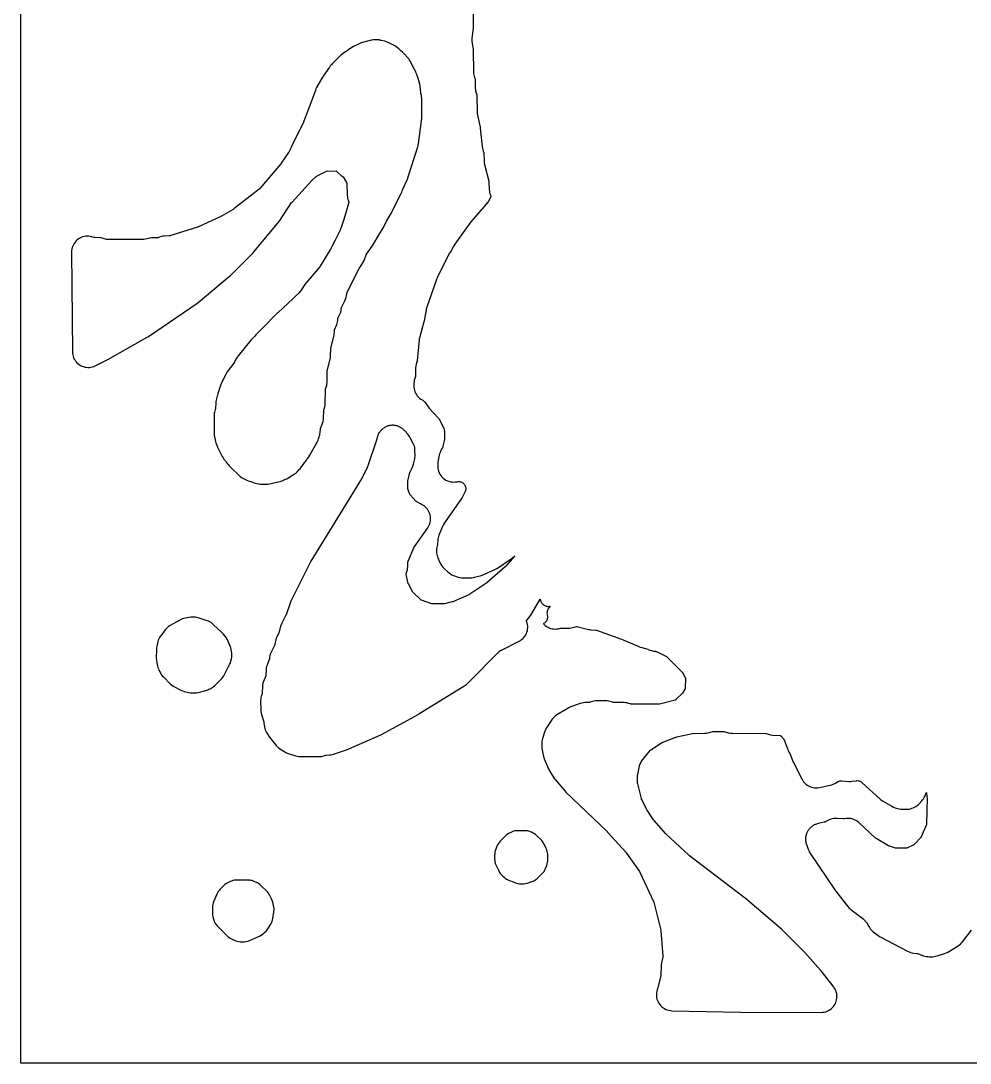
# Model space of a CAD drawing. Header units: millimetres. Extents: x 0 to 300, y 0 to 300.
# Drawn here: x 0 to 150, y 0 to 164.7 of the extents above; entities that cross this region are included whole.
import ezdxf

# ---------------------------------------------------------------- set-up
doc = ezdxf.new("R2010")
doc.units = ezdxf.units.MM
doc.layers.add('CUT', color=7, linetype='CONTINUOUS')

msp = doc.modelspace()

# ---------------------------------------------------------------- linework, layer by layer
at = {"layer": 'CUT'}
for points in [[(0, 299.9386), (0.0029, 299.9971), (0.0614, 300), (299.9341, 300), (299.9926, 299.9971), (299.9954, 299.9386), (299.9954, 0.0614), (299.9926, 0.0029), (299.9341, 0), (0.0614, 0), (0.0029, 0.0029), (0, 0.0614)], [(9.4345, 110.2608), (9.6506, 110.155), (9.8758, 110.0704), (10.1082, 110.0078), (10.3454, 109.9679), (10.5854, 109.951), (10.826, 109.9572), (11.0648, 109.9865), (11.2997, 110.0386), (11.5285, 110.1131), (11.749, 110.2092), (13.6388, 111.1434), (13.7611, 111.2081), (19.9835, 114.7252), (20.1599, 114.8348), (27.8059, 120.0384), (28.008, 120.1914), (32.9595, 124.3536), (33.1135, 124.4945), (36.7214, 128.0817), (36.8859, 128.2621), (40.7633, 132.9543), (40.9223, 133.1691), (42.7891, 135.9959), (42.7919, 136), (42.8383, 136.06), (42.8497, 136.073), (45.9576, 139.4704), (46.002, 139.5164), (46.0489, 139.56), (46.6876, 140.123), (46.7159, 140.143), (46.7855, 140.1972), (46.8041, 140.2089), (46.8083, 140.2111), (47.0147, 140.3159), (48.3895, 140.9973), (48.3998, 140.9982), (48.4177, 140.9985), (49.814, 140.9858), (49.8595, 140.948), (49.9248, 140.8937), (50.142, 140.7131), (50.6368, 140.3019), (50.7726, 140.1761), (50.9192, 140.0405), (51.4706, 139.1628), (51.4806, 139.1459), (51.4915, 139.1237), (51.4945, 139.1019), (51.4957, 139.0832), (51.5712, 137.1228), (51.591, 136.8901), (51.6325, 136.6603), (51.6953, 136.4354), (51.8178, 136.064), (51.8233, 136.0459), (51.8294, 136.0184), (51.8291, 136.0162), (51.8256, 135.999), (51.7976, 135.8752), (51.3561, 134.3964), (50.9939, 133.183), (50.6506, 132.2283), (50.5481, 131.9432), (50.5175, 131.8581), (50.4317, 131.6193), (49.6531, 130.0497), (48.9381, 128.6293), (47.2955, 125.9339), (47.2928, 125.9297), (47.2486, 125.868), (47.2378, 125.8546), (45.0716, 123.3066), (44.8929, 123.0691), (44.2824, 122.1487), (43.9566, 121.7405), (43.4203, 121.2197), (42.9932, 120.805), (40.6561, 118.6509), (40.5672, 118.5649), (38.086, 116.0399), (37.2857, 115.2628), (37.1113, 115.0751), (36.9568, 114.8908), (36.5064, 114.4326), (36.3475, 114.2546), (34.3256, 111.7603), (34.1736, 111.5517), (34.0439, 111.3284), (34.0426, 111.3259), (34.0209, 111.2887), (33.73, 110.7178), (33.7252, 110.7089), (33.6826, 110.6404), (33.6756, 110.6307), (33.6735, 110.6278), (32.6257, 109.2498), (32.4956, 109.0614), (32.4818, 109.0368), (32.4765, 109.0291), (32.3639, 108.8275), (32.1245, 108.3482), (31.7422, 107.5898), (31.7045, 107.4993), (31.6509, 107.3792), (31.6334, 107.3288), (31.6043, 107.259), (31.117, 105.805), (31.0594, 105.6062), (30.8585, 104.7872), (30.812, 104.5475), (30.7891, 104.3043), (30.7502, 103.4421), (30.7491, 103.4251), (30.748, 103.4171), (30.7463, 103.4095), (30.7398, 103.3866), (30.7196, 103.3219), (30.7166, 103.3144), (30.6374, 103.0894), (30.5801, 102.8579), (30.5727, 102.8082), (30.5697, 102.7962), (30.5318, 102.541), (30.5204, 102.2832), (30.5281, 101.2682), (30.5216, 99.7277), (30.5316, 99.4942), (30.5633, 99.2626), (30.7476, 98.2664), (30.8105, 98.0055), (30.901, 97.7529), (31.018, 97.5114), (31.0561, 97.4426), (31.089, 97.3427), (31.1923, 97.1113), (31.8229, 95.8717), (31.9421, 95.6629), (32.0808, 95.4665), (32.3131, 95.169), (32.3135, 95.1684), (32.4355, 94.9701), (32.5755, 94.784), (32.7321, 94.6117), (32.8066, 94.5371), (32.9166, 94.3962), (33.1557, 94.1314), (34.4767, 92.8633), (34.6601, 92.7037), (34.8582, 92.5625), (35.0691, 92.4413), (35.5769, 92.1815), (35.8175, 92.074), (36.068, 91.9924), (36.3351, 91.9207), (36.4562, 91.8678), (36.6601, 91.7891), (36.87, 91.7285), (37.5551, 91.5628), (37.8398, 91.5112), (38.064, 91.497), (38.0759, 91.4954), (38.1049, 91.4944), (38.1286, 91.4929), (38.1485, 91.4927), (38.3007, 91.4871), (38.6254, 91.4896), (38.6326, 91.49), (38.7447, 91.4894), (39.0474, 91.5061), (39.3458, 91.5593), (40.1677, 91.7579), (40.1883, 91.7591), (40.449, 91.7886), (40.7051, 91.8452), (40.9539, 91.9283), (41.0896, 91.9817), (41.2997, 92.0433), (41.5227, 92.1327), (41.6796, 92.2138), (41.8034, 92.2626), (42.0103, 92.355), (42.208, 92.4659), (43.0927, 93.016), (43.2814, 93.1474), (43.328, 93.1772), (43.499, 93.3086), (43.6582, 93.4543), (43.9989, 93.7944), (44.1363, 93.9432), (44.2612, 94.1026), (44.7893, 94.8359), (44.8889, 94.9539), (45.0205, 95.124), (45.137, 95.3047), (45.1806, 95.3792), (45.4932, 95.8133), (45.6503, 96.0608), (46.8586, 98.2371), (46.9598, 98.4405), (47.0421, 98.6524), (47.1523, 98.9795), (47.2117, 99.1843), (47.2147, 99.1991), (47.2232, 99.229), (47.2638, 99.4347), (47.287, 99.6431), (47.3275, 100.2306), (47.3293, 100.2492), (47.3354, 100.2855), (47.3362, 100.2882), (47.3421, 100.3053), (47.5392, 100.8314), (47.6636, 101.1559), (47.7495, 101.4245), (47.7543, 101.4488), (47.7551, 101.4514), (47.7674, 101.5143), (47.8046, 101.7011), (47.8053, 101.709), (47.8081, 101.7234), (47.8305, 101.9996), (47.8594, 103.1179), (47.8603, 103.1364), (47.8653, 103.1759), (47.8741, 103.2148), (47.8795, 103.2325), (47.9787, 103.5305), (48.0468, 103.7758), (48.0895, 104.0267), (48.1065, 104.2807), (48.1406, 106.4253), (48.1413, 106.4443), (48.1461, 106.485), (48.155, 106.525), (48.1605, 106.5432), (48.257, 106.8345), (48.3241, 107.0771), (48.3663, 107.3251), (48.3835, 107.5761), (48.4173, 109.4736), (48.4183, 109.4954), (48.4309, 109.5888), (48.4357, 109.6101), (48.8587, 111.2645), (48.9108, 111.5257), (48.9349, 111.7909), (48.9754, 112.8829), (48.9768, 112.9038), (48.9902, 112.9932), (48.995, 113.0135), (49.4204, 114.6134), (49.4707, 114.8467), (49.4984, 115.0837), (49.5441, 115.7459), (49.546, 115.765), (49.553, 115.8058), (49.5642, 115.8456), (49.5708, 115.8636), (49.9077, 116.7173), (49.9794, 116.9256), (50.0325, 117.1393), (50.0667, 117.3569), (50.1086, 117.7316), (50.1109, 117.7486), (50.1184, 117.7851), (50.1323, 117.8191), (50.14, 117.8347), (50.3695, 118.2766), (50.466, 118.4851), (50.5429, 118.7016), (50.5996, 118.9242), (50.6356, 119.1511), (50.6628, 119.3945), (50.6651, 119.4115), (50.6725, 119.4476), (50.6863, 119.4814), (50.6939, 119.497), (51.2058, 120.4889), (51.3222, 120.7498), (51.408, 121.0223), (51.4621, 121.3028), (51.5076, 121.6418), (51.511, 121.6623), (51.5217, 121.7055), (51.5371, 121.7472), (51.5459, 121.766), (53.4238, 125.5137), (53.4555, 125.5727), (53.4904, 125.6299), (54.0284, 126.4567), (54.1769, 126.718), (54.293, 126.9952), (54.5585, 127.7549), (54.5662, 127.7751), (54.5985, 127.8416), (54.604, 127.8512), (54.614, 127.8659), (55.4854, 129.087), (55.6139, 129.2864), (56.5933, 130.9777), (57.1797, 131.898), (57.2852, 132.08), (57.8014, 133.0639), (58.5699, 134.3912), (58.666, 134.5741), (59.3358, 135.9887), (60.1028, 137.4506), (60.1974, 137.6524), (60.2737, 137.8618), (60.331, 138.0771), (60.3365, 138.1023), (61.0362, 139.5799), (61.0841, 139.7021), (61.1009, 139.7384), (61.132, 139.8244), (61.1611, 139.8984), (62.7132, 144.8242), (62.7674, 145.0252), (62.8048, 145.23), (62.8051, 145.2327), (62.8115, 145.2677), (63.3232, 148.9329), (63.3472, 149.2852), (63.3453, 150.0122), (63.3738, 151.1435), (63.3638, 151.4387), (63.3409, 151.6843), (63.3388, 152.4748), (63.3247, 152.7335), (63.2839, 152.9893), (63.2168, 153.2396), (63.1873, 153.3306), (63.0841, 154.4377), (63.0422, 154.7157), (63.0034, 154.8608), (63.0032, 154.8615), (63.0021, 154.8655), (62.9695, 154.9873), (62.9558, 155.0289), (62.9407, 155.082), (62.761, 155.6203), (62.5539, 156.2493), (62.4885, 156.4255), (62.4794, 156.4452), (62.4693, 156.4722), (62.3902, 156.6424), (62.0115, 157.3837), (61.5437, 158.3082), (61.4289, 158.5108), (61.2959, 158.702), (61.1455, 158.8799), (60.5582, 159.5128), (60.2939, 159.7592), (60.0929, 159.9211), (59.7132, 160.3008), (59.5215, 160.4737), (59.313, 160.6258), (59.0899, 160.7557), (58.94, 160.8329), (58.9094, 160.8549), (58.669, 160.9901), (58.0284, 161.3053), (57.7846, 161.4097), (57.531, 161.4876), (56.9318, 161.6374), (56.8271, 161.6569), (56.6993, 161.6837), (56.6543, 161.6893), (56.6363, 161.6926), (56.6174, 161.6938), (56.4947, 161.7091), (56.2887, 161.7175), (55.8909, 161.7175), (55.6618, 161.7069), (55.4346, 161.6754), (55.4229, 161.6727), (55.4209, 161.6724), (55.1934, 161.6193), (53.7751, 161.2175), (53.5505, 161.1422), (53.334, 161.046), (53.3333, 161.0456), (52.5822, 160.6682), (52.5668, 160.6604), (52.2798, 160.4913), (50.9106, 159.5566), (50.7301, 159.421), (50.577, 159.2828), (50.5237, 159.2416), (50.3585, 159.0883), (49.6024, 158.3205), (49.194, 157.9167), (49.0744, 157.7842), (49.0433, 157.7527), (48.8912, 157.5834), (48.7551, 157.4011), (47.7718, 155.9502), (47.6779, 155.8004), (46.731, 154.1651), (46.6326, 153.9772), (46.5505, 153.7817), (46.533, 153.7344), (44.5792, 148.4668), (44.5536, 148.4035), (44.5244, 148.3417), (42.8292, 145.0025), (42.7515, 144.8343), (42.6985, 144.6929), (42.3803, 144.0573), (42.3437, 143.9897), (42.3028, 143.9246), (41.1538, 142.22), (41.1145, 142.1651), (41.072, 142.1124), (37.7491, 138.2192), (37.7366, 138.2052), (37.6782, 138.1492), (37.6637, 138.1373), (33.6756, 135.0094), (33.6081, 134.9602), (33.5373, 134.9158), (31.7016, 133.8531), (31.652, 133.8259), (31.6011, 133.8011), (28.0641, 132.1797), (27.9943, 132.1503), (27.9228, 132.1255), (23.5605, 130.7629), (23.5555, 130.7614), (23.5073, 130.7505), (23.4819, 130.747), (23.459, 130.7452), (22.7084, 130.7051), (22.4356, 130.6755), (22.1677, 130.6161), (21.9078, 130.5277), (21.7555, 130.4664), (21.7503, 130.4644), (21.7031, 130.4499), (21.6739, 130.4464), (21.649, 130.445), (20.6302, 130.4144), (20.372, 130.3931), (20.1173, 130.3453), (19.4395, 130.1813), (19.4174, 130.1766), (19.3207, 130.1652), (19.2982, 130.1646), (13.5517, 130.1799), (13.5315, 130.1805), (13.4883, 130.1853), (13.4459, 130.1947), (13.4266, 130.2007), (13.1478, 130.2948), (12.9264, 130.3584), (12.7002, 130.4013), (12.4709, 130.4232), (11.6971, 130.4614), (11.6751, 130.4631), (11.5809, 130.479), (11.5596, 130.4846), (11.2167, 130.5849), (10.9784, 130.6421), (10.7356, 130.6757), (10.4907, 130.6854), (10.2461, 130.671), (10.004, 130.6327), (9.7668, 130.571), (9.5368, 130.4863), (9.3162, 130.3795), (9.1071, 130.2516), (8.9115, 130.1038), (8.7314, 129.9376), (8.5684, 129.7546), (8.4241, 129.5564), (8.2999, 129.3451), (8.197, 129.1227), (8.1164, 128.8912), (8.0588, 128.653), (8.0248, 128.4103), (8.0147, 128.1654), (8.1412, 112.4303), (8.1547, 112.19), (8.1913, 111.9522), (8.2505, 111.719), (8.3319, 111.4926), (8.4347, 111.275), (8.5579, 111.0684), (8.7004, 110.8745), (8.8608, 110.6952), (9.0378, 110.5322), (9.2296, 110.387)], [(23.6523, 59.9117), (23.8461, 59.7381), (24.0569, 59.5857), (24.2823, 59.456), (25.281, 58.9487), (25.547, 58.8325), (25.8247, 58.7479), (26.4899, 58.5867), (26.7868, 58.5335), (27.088, 58.5165), (27.4689, 58.5179), (27.7618, 58.5363), (28.0505, 58.5888), (28.824, 58.777), (29.0301, 58.8367), (29.5307, 59.0051), (29.7267, 59.0803), (29.9156, 59.1717), (30.0963, 59.2786), (30.3719, 59.4579), (30.5999, 59.6252), (30.8076, 59.8172), (31.7595, 60.803), (31.9236, 60.9909), (32.0682, 61.1943), (32.1918, 61.411), (32.9886, 62.9858), (33.1013, 63.2438), (33.1844, 63.5128), (33.2836, 63.9131), (33.3293, 64.1433), (33.3533, 64.3768), (33.3552, 64.6114), (33.3352, 64.8453), (33.2932, 65.0762), (33.1655, 65.6303), (33.1114, 65.8277), (33.0414, 66.02), (32.7298, 66.7774), (32.6097, 67.0285), (32.4625, 67.2647), (32.2899, 67.4831), (31.9833, 67.8296), (31.8346, 67.9838), (30.4082, 69.3412), (30.2411, 69.4866), (30.0619, 69.6167), (29.8718, 69.7304), (29.6725, 69.8268), (29.4653, 69.9052), (28.037, 70.3746), (27.8076, 70.4381), (27.5731, 70.4795), (27.3358, 70.4984), (27.0977, 70.4946), (26.8611, 70.4682), (25.9807, 70.3272), (25.7612, 70.2818), (25.5467, 70.217), (25.3388, 70.1333), (25.1392, 70.0312), (23.5705, 69.1381), (23.3539, 68.9996), (23.1527, 68.8396), (22.969, 68.6598), (22.8047, 68.462), (22.1133, 67.5367), (22.0393, 67.4377), (21.9094, 67.2459), (21.7978, 67.0429), (21.7054, 66.8305), (21.6331, 66.6104), (21.5815, 66.3846), (21.4809, 65.826), (21.454, 65.6346), (21.442, 65.4416), (21.4063, 63.9291), (21.4178, 63.6237), (21.4664, 63.3219), (21.4838, 63.2447), (21.6, 62.7275), (21.6555, 62.522), (21.7283, 62.322), (21.8178, 62.1289), (22.0553, 61.6689), (22.1863, 61.4445), (22.3399, 61.235), (22.5144, 61.0426)], [(76.1798, 29.5289), (76.3565, 29.3664), (76.548, 29.2216), (76.7524, 29.0958), (76.968, 28.9903), (78.0395, 28.528), (78.2753, 28.44), (78.5189, 28.3762), (78.7676, 28.3372), (79.0189, 28.3234), (79.2048, 28.3226), (79.4748, 28.3361), (79.7418, 28.3786), (80.0026, 28.4497), (80.738, 28.6935), (80.9533, 28.7762), (81.1602, 28.8783), (81.3567, 28.999), (81.5412, 29.1374), (81.7123, 29.2921), (82.3403, 29.9155), (82.5114, 30.1036), (82.6626, 30.3082), (82.7922, 30.527), (82.8989, 30.7579), (83.1007, 31.2604), (83.1793, 31.4868), (83.2359, 31.7198), (83.2698, 31.9571), (83.2809, 32.1966), (83.2799, 32.785), (83.2688, 33.0161), (83.2364, 33.2452), (83.1829, 33.4703), (83.1089, 33.6895), (83.0149, 33.9009), (82.611, 34.7067), (82.4766, 34.9421), (82.3175, 35.1615), (82.1356, 35.3624), (81.5975, 35.8955), (81.3932, 36.0769), (81.1704, 36.2349), (80.9317, 36.3676), (80.6848, 36.4877), (80.4755, 36.578), (80.2589, 36.6488), (80.0368, 36.6996), (79.8109, 36.73), (79.5832, 36.7397), (78.5391, 36.7364), (78.3054, 36.7247), (78.0738, 36.6912), (77.8463, 36.6362), (77.625, 36.5602), (77.4118, 36.4638), (77.1543, 36.3326), (76.9238, 36.1991), (76.7087, 36.0419), (76.5116, 35.8628), (75.7767, 35.1194), (75.609, 34.9316), (75.4609, 34.728), (75.3341, 34.5104), (75.2298, 34.2812), (75.0424, 33.8074), (75.04, 33.8013), (74.9636, 33.5777), (74.9086, 33.3478), (74.8756, 33.1137), (74.8648, 32.8776), (74.8659, 32.2772), (74.8768, 32.048), (74.9087, 31.8208), (74.9613, 31.5974), (74.9644, 31.588), (74.9697, 31.5658), (75.0432, 31.3492), (75.1362, 31.1403), (75.5223, 30.3694), (75.6519, 30.1414), (75.8047, 29.9283), (75.9789, 29.7323), (75.9822, 29.729)], [(30.6762, 22.1751), (30.8056, 21.9594), (30.9561, 21.7577), (31.1261, 21.5722), (32.5922, 20.1255), (32.7736, 19.9632), (32.9699, 19.8193), (33.1793, 19.6951), (33.3998, 19.5919), (33.9793, 19.3543), (34.203, 19.2748), (34.4332, 19.2168), (34.6679, 19.181), (34.9049, 19.1675), (35.047, 19.1662), (35.2978, 19.1766), (35.5463, 19.212), (35.79, 19.2721), (36.0264, 19.3564), (37.4564, 19.9486), (37.7214, 20.0771), (37.9694, 20.2358), (38.3845, 20.5374), (38.575, 20.6906), (38.7496, 20.8617), (38.9067, 21.0489), (39.0447, 21.2507), (39.4833, 21.964), (39.6016, 22.1797), (39.6982, 22.4059), (39.7721, 22.6406), (39.8226, 22.8814), (39.9862, 23.9118), (40.0128, 24.1578), (40.015, 24.4051), (39.9928, 24.6515), (39.9463, 24.8945), (39.817, 25.4262), (39.7317, 25.7048), (39.6147, 25.9716), (39.3495, 26.4913), (39.2205, 26.7149), (39.0691, 26.9239), (38.8969, 27.1163), (37.988, 28.032), (37.7828, 28.2171), (37.5585, 28.3783), (37.3798, 28.4789), (37.38, 28.4792), (37.3691, 28.4849), (37.3178, 28.5138), (37.2616, 28.5415), (37.2613, 28.5416), (36.9877, 28.6763), (36.8716, 28.727), (36.7787, 28.7676), (36.655, 28.8086), (36.5622, 28.8394), (36.5622, 28.8395), (36.4289, 28.8706), (36.3401, 28.8913), (36.34, 28.8913), (36.1894, 28.9122), (36.1141, 28.9227), (35.8863, 28.9333), (34.1703, 28.9351), (33.9443, 28.9251), (33.7202, 28.8947), (33.4997, 28.8442), (33.2847, 28.774), (33.0769, 28.6846), (32.7229, 28.513), (32.4765, 28.3758), (32.2471, 28.2118), (32.0377, 28.023), (31.4981, 27.4783), (31.3407, 27.3038), (31.2004, 27.1153), (31.0784, 26.9144), (30.9759, 26.703), (30.4947, 25.5794), (30.4066, 25.3409), (30.3432, 25.0948), (30.3052, 24.8434), (30.2928, 24.5895), (30.295, 23.6391), (30.3069, 23.4008), (30.3415, 23.1648), (30.3984, 22.9331), (30.4854, 22.64), (30.5691, 22.4028)]]:
    msp.add_lwpolyline(points, close=True, dxfattribs=at)
msp.add_lwpolyline([(71.5297, 171.4614), (71.4874, 163.6561), (71.4846, 163.5807), (71.477, 163.5056), (71.2723, 161.9645), (71.2514, 161.7001), (71.2586, 161.435), (71.2938, 161.1722), (71.483, 160.1688), (71.4839, 160.1633), (71.4926, 160.0797), (71.4933, 160.0606), (71.5344, 156.6382), (71.5465, 156.4211), (71.5773, 156.2059), (71.6268, 155.9941), (71.6945, 155.7875), (71.7345, 155.6811), (71.7413, 155.6614), (71.7524, 155.6179), (71.7586, 155.5735), (71.7597, 155.5527), (71.7989, 154.0658), (71.8172, 153.8229), (71.859, 153.5829), (71.924, 153.3481), (72.0276, 153.0344), (72.033, 153.0162), (72.0419, 152.9765), (72.0466, 152.936), (72.0474, 152.9171), (72.09, 150.3176), (72.1073, 150.0629), (72.1504, 149.8112), (72.5787, 147.9026), (72.5926, 147.8303), (72.602, 147.7573), (72.8834, 144.8717), (72.9205, 144.6225), (72.9825, 144.3782), (73.0687, 144.1414), (73.1276, 144.0022), (73.1339, 143.9861), (73.1452, 143.9504), (73.1497, 143.9138), (73.1507, 143.8962), (73.1903, 142.5666), (73.2142, 142.2885), (73.2689, 142.0149), (73.9531, 139.3703), (73.9577, 139.3503), (73.9704, 139.2626), (73.9717, 139.2422), (74.014, 138.0313), (74.0321, 137.8066), (74.0703, 137.5844), (74.1283, 137.3666), (74.2057, 137.1548), (74.2543, 137.0386), (74.2606, 137.0224), (74.2716, 136.9871), (74.2588, 136.9524), (74.2517, 136.9366), (73.8952, 136.194), (73.8875, 136.1789), (73.8688, 136.1474), (73.8471, 136.1177), (73.8366, 136.105), (73.2021, 135.379), (73.1992, 135.376), (71.0996, 132.9733), (70.9336, 132.7612), (70.9335, 132.7611), (68.599, 129.4236), (68.4356, 129.1556), (68.0114, 128.3502), (67.882, 128.1882), (67.7472, 127.98), (67.4346, 127.4405), (67.3598, 127.3013), (65.812, 124.1919), (65.6929, 123.9108), (65.6777, 123.8678), (65.664, 123.8363), (64.1316, 119.4924), (64.0676, 119.282), (64.0224, 119.0667), (64.0223, 119.0661), (63.7294, 117.2868), (63.7159, 117.2176), (63.6984, 117.1494), (63.0197, 114.8011), (62.9647, 114.5702), (62.9625, 114.5548), (62.9573, 114.5328), (62.9248, 114.2979), (62.6231, 110.9684), (62.6211, 110.9513), (62.6144, 110.9147), (62.6043, 110.8786), (62.5986, 110.8629), (62.5409, 110.7121), (62.4542, 110.4405), (62.3991, 110.1607), (62.3762, 109.8764), (62.3441, 108.5071), (62.343, 108.4863), (62.337, 108.4418), (62.3261, 108.3984), (62.3194, 108.3786), (62.2561, 108.2088), (62.1737, 107.9436), (62.1212, 107.671), (62.0993, 107.3942), (62.0918, 107.0723), (62.0985, 106.8211), (62.1305, 106.5719), (62.1872, 106.3272), (62.2683, 106.0893), (62.3728, 105.8608), (62.4998, 105.644), (62.6478, 105.441), (62.8155, 105.2539), (63.0011, 105.0845), (63.2028, 104.9347), (63.4185, 104.8058), (63.5042, 104.7603), (63.5955, 104.6999), (63.6805, 104.631), (63.7585, 104.5542), (63.8323, 104.466), (63.8438, 104.4507), (63.8791, 104.4018), (64.2465, 103.8651), (64.4703, 103.5838), (65.9535, 101.9729), (65.9909, 101.9304), (66.0024, 101.9166), (66.0681, 101.8309), (66.1257, 101.7396), (66.1346, 101.7239), (66.1615, 101.6741), (66.786, 100.4517), (66.8112, 100.3993), (66.8189, 100.3825), (66.8599, 100.2794), (66.8898, 100.1781), (66.91, 100.0744), (66.9211, 99.964), (66.9221, 99.9455), (66.9238, 99.8874), (66.9322, 98.6588), (66.9314, 98.607), (66.9309, 98.5905), (66.9234, 98.492), (66.9077, 98.3944), (66.9044, 98.3783), (66.8931, 98.3278), (66.6854, 97.4862), (66.6658, 97.4157), (66.6589, 97.3935), (66.6075, 97.2565), (66.5981, 97.2353), (66.5664, 97.1692), (66.3218, 96.6952), (66.2307, 96.4979), (66.157, 96.2934), (66.1013, 96.0833), (65.9231, 95.2689), (65.8775, 94.9811), (65.8657, 94.69), (65.8725, 94.3105), (65.8907, 94.0508), (65.9358, 93.7943), (66.0073, 93.544), (66.1045, 93.3024), (66.2262, 93.0723), (66.3713, 92.8561), (66.5381, 92.6561), (66.5616, 92.6307), (66.7455, 92.4515), (66.9468, 92.2922), (67.1634, 92.1544), (67.393, 92.0395), (67.6331, 91.9487), (67.8813, 91.8831), (68.1349, 91.8432), (68.3913, 91.8296), (68.6477, 91.8423), (68.9014, 91.8813), (68.9411, 91.8895), (68.9603, 91.893), (69.0766, 91.9081), (69.1882, 91.9117), (69.2997, 91.9042), (69.4098, 91.8858), (69.5177, 91.8566), (69.6221, 91.817), (69.7221, 91.7674), (69.8168, 91.7081), (69.9052, 91.6398), (69.9864, 91.5632), (70.0598, 91.4789), (70.1245, 91.3879), (70.1799, 91.2909), (70.2255, 91.189), (70.2609, 91.083), (70.2857, 90.9741), (70.2996, 90.8633), (70.3026, 90.7517), (70.2947, 90.6403), (70.2758, 90.5302), (70.2462, 90.4225), (70.2041, 90.313), (70.1962, 90.2951), (70.1699, 90.2395), (69.7537, 89.4105), (69.7322, 89.3695), (69.7251, 89.3566), (69.6776, 89.2772), (69.6695, 89.2649), (69.6436, 89.2265), (66.9287, 85.3708), (66.7872, 85.1453), (66.6706, 84.9061), (66.0583, 83.4596), (65.9809, 83.2515), (65.9223, 83.0374), (65.8829, 82.8189), (65.863, 82.5977), (65.8395, 82.0774), (65.8355, 82.0182), (65.8337, 81.9994), (65.8179, 81.8874), (65.7916, 81.7773), (65.7781, 81.7307), (65.7792, 81.7304), (65.7321, 81.5542), (65.6938, 81.3323), (65.6756, 81.1078), (65.6777, 80.8825), (65.7, 80.6584), (65.7425, 80.4372), (65.8414, 80.0232), (65.8985, 79.8217), (65.9724, 79.6258), (66.0623, 79.4367), (66.3776, 78.8397), (66.5162, 78.6084), (66.6788, 78.3934), (66.8637, 78.1972), (67.4564, 77.6325), (67.658, 77.4599), (67.8768, 77.3096), (68.1102, 77.1834), (68.3557, 77.0826), (69.0927, 76.8249), (69.3644, 76.7468), (69.6432, 76.6999), (69.9255, 76.6848), (70.9783, 76.688), (71.2591, 76.7047), (71.5362, 76.7528), (72.3329, 76.9378), (72.5584, 77.0014), (72.777, 77.0859), (74.9066, 78.0259), (75.1039, 78.1236), (75.2918, 78.2382), (77.4828, 79.7112), (77.73, 79.9007), (78.0099, 80.1444), (78.0379, 80.1665), (78.0158, 80.1385), (76.6439, 78.5608), (76.5862, 78.4988), (76.5242, 78.441), (73.617, 75.9089), (73.5579, 75.8606), (73.496, 75.8161), (70.9606, 74.1117), (70.9458, 74.1022), (70.8823, 74.0672), (70.8664, 74.0598), (68.2795, 72.9179), (68.2623, 72.9108), (68.1891, 72.8864), (68.171, 72.8817), (66.9205, 72.5913), (66.8986, 72.5869), (66.8067, 72.5762), (66.7843, 72.5755), (65.0604, 72.5703), (65.038, 72.5709), (64.992, 72.576), (64.947, 72.5862), (64.9256, 72.593), (63.31, 73.1579), (63.2904, 73.1654), (63.2513, 73.1839), (63.217, 73.2102), (63.2015, 73.2243), (61.9465, 74.42), (61.9314, 74.4352), (61.9029, 74.4689), (61.8782, 74.5054), (61.8678, 74.5241), (61.2327, 75.7265), (61.2253, 75.7414), (61.2118, 75.7731), (61.202, 75.8029), (61.1957, 75.8265), (60.8634, 77.2172), (60.8595, 77.2353), (60.8542, 77.273), (60.8631, 77.31), (60.8687, 77.3277), (61.004, 77.7228), (61.0701, 77.9507), (61.1143, 78.1838), (61.1363, 78.4201), (61.173, 79.2337), (61.1742, 79.2513), (61.179, 79.2874), (61.1901, 79.3216), (61.1966, 79.3382), (62.0913, 81.4516), (62.1001, 81.4708), (62.1426, 81.5474), (62.1543, 81.565), (64.2829, 84.588), (64.413, 84.7933), (64.5225, 85.0102), (64.6105, 85.2367), (64.676, 85.4707), (64.7185, 85.71), (64.7376, 85.9522), (64.7331, 86.1952), (64.705, 86.4365), (64.6537, 86.6741), (64.5795, 86.9055), (64.4832, 87.1286), (64.3657, 87.3412), (64.228, 87.5415), (64.0716, 87.7275), (63.8979, 87.8974), (63.7085, 88.0497), (63.5052, 88.1828), (63.29, 88.2956), (63.1353, 88.3673), (63.1273, 88.3718), (62.5595, 88.7108), (62.5435, 88.7209), (62.5121, 88.7439), (62.483, 88.7699), (62.4699, 88.7834), (61.5367, 89.7908), (61.5248, 89.8042), (61.5022, 89.8336), (61.4854, 89.8661), (61.4782, 89.8828), (61.1949, 90.5815), (61.1885, 90.5985), (61.1776, 90.6346), (61.1735, 90.6715), (61.1728, 90.6899), (61.1527, 91.8196), (61.1529, 91.8428), (61.1624, 91.9381), (61.1667, 91.9608), (61.4683, 93.3393), (61.4723, 93.356), (61.483, 93.3902), (61.4966, 93.4234), (61.504, 93.4385), (61.8443, 94.0979), (61.9631, 94.3656), (62.0498, 94.6454), (62.2092, 95.2916), (62.2505, 95.4946), (62.2748, 95.7004), (62.282, 95.9074), (62.276, 96.792), (62.2636, 97.0244), (62.2296, 97.2546), (62.1744, 97.4806), (62.0984, 97.7005), (62.0023, 97.9124), (61.5365, 98.8243), (61.4244, 99.021), (61.2951, 99.2069), (61.1494, 99.3802), (60.7061, 99.8617), (60.7039, 99.8642), (60.5761, 100.0029), (60.4871, 100.0904), (60.4023, 100.174), (60.4019, 100.1743), (60.4015, 100.1746), (60.3044, 100.2531), (60.2119, 100.3279), (60.2115, 100.3281), (60.2111, 100.3284), (60.1065, 100.3971), (60.0073, 100.4624), (60.0069, 100.4626), (60.0065, 100.4629), (59.8956, 100.5211), (59.7905, 100.5763), (59.7901, 100.5765), (59.7897, 100.5767), (59.6734, 100.6238), (59.5636, 100.6684), (59.5632, 100.6685), (59.5629, 100.6687), (59.4423, 100.7043), (59.3288, 100.7379), (59.3285, 100.738), (59.3281, 100.7381), (59.2044, 100.7618), (59.0884, 100.7841), (59.088, 100.7841), (59.0877, 100.7842), (58.9619, 100.7957), (58.8445, 100.8066), (58.8442, 100.8065), (58.8439, 100.8066), (58.7173, 100.8058), (58.5997, 100.805), (58.5994, 100.805), (58.5991, 100.805), (58.4728, 100.7918), (58.3562, 100.7796), (58.3559, 100.7795), (58.3556, 100.7795), (58.2307, 100.7539), (58.1163, 100.7304), (58.116, 100.7303), (58.1158, 100.7303), (57.9935, 100.6924), (57.8824, 100.658), (57.8822, 100.6579), (57.8819, 100.6579), (57.7634, 100.608), (57.6567, 100.5631), (57.6565, 100.563), (57.6563, 100.5629), (57.5425, 100.5013), (57.4413, 100.4465), (57.4412, 100.4464), (57.441, 100.4463), (57.333, 100.3733), (57.2384, 100.3095), (57.2383, 100.3094), (57.2382, 100.3093), (57.1368, 100.2252), (57.0499, 100.1532), (57.0498, 100.1531), (57.0497, 100.153), (56.9558, 100.0582), (56.8776, 99.9793), (56.8775, 99.9792), (56.8774, 99.9791), (56.7917, 99.8736), (56.7231, 99.7893), (56.723, 99.7892), (56.723, 99.7891), (56.6458, 99.6726), (56.5879, 99.5851), (56.5878, 99.585), (56.5192, 99.4552), (56.4734, 99.3687), (56.4733, 99.3687), (56.4733, 99.3686), (56.4115, 99.2176), (56.3805, 99.1421), (56.3103, 98.9075), (56.2605, 98.7054), (56.2476, 98.6576), (56.2329, 98.6103), (54.7757, 94.2526), (54.7449, 94.1704), (54.7082, 94.0905), (53.8791, 92.4435), (53.8552, 92.3985), (53.8296, 92.3545), (45.8441, 79.3177), (45.7404, 79.1309), (42.6702, 72.9973), (42.5431, 72.6955), (41.9038, 70.8474), (41.8721, 70.7653), (41.8345, 70.6857), (41.2327, 69.521), (41.1261, 69.2856), (41.0444, 69.0404), (40.7428, 67.951), (40.7368, 67.9312), (40.7056, 67.8517), (40.6965, 67.8331), (40.4449, 67.3473), (40.349, 67.1394), (40.2726, 66.9236), (40.2162, 66.7017), (40.1803, 66.4755), (40.1483, 66.1895), (40.1459, 66.1716), (40.1384, 66.135), (40.1245, 66.1008), (40.1165, 66.0843), (39.579, 65.0431), (39.483, 64.834), (39.4066, 64.617), (39.3505, 64.3939), (39.3151, 64.1665), (39.2857, 63.8959), (39.2835, 63.8786), (39.2764, 63.843), (39.2661, 63.8081), (39.2603, 63.7921), (38.9178, 62.9167), (38.8333, 62.6608), (38.7768, 62.3973), (38.749, 62.1292), (38.7097, 61.3337), (38.7081, 61.3129), (38.7015, 61.2704), (38.6904, 61.2288), (38.6835, 61.2091), (38.3352, 60.2979), (38.2518, 60.0379), (38.1972, 59.7704), (38.1722, 59.4985), (38.1346, 58.4907), (38.1332, 58.469), (38.1266, 58.4246), (38.1152, 58.3812), (38.108, 58.3607), (38.0569, 58.2276), (37.9829, 58.0038), (37.9303, 57.774), (37.8996, 57.5402), (37.8911, 57.3046), (37.9073, 55.8117), (37.9221, 55.5663), (37.9608, 55.3235), (38.0233, 55.0857), (38.3881, 53.9312), (38.394, 53.9105), (38.4114, 53.8234), (38.4139, 53.8021), (38.4537, 53.3614), (38.4851, 53.1321), (38.5376, 52.9067), (38.6107, 52.6871), (38.7038, 52.4753), (38.8161, 52.2729), (39.2803, 51.5208), (39.487, 51.2336), (40.357, 50.1894), (40.5349, 49.9972), (40.732, 49.8247), (40.9461, 49.6737), (41.6955, 49.2021), (41.873, 49.1003), (42.0582, 49.0133), (42.2499, 48.9418), (43.4156, 48.5605), (43.6694, 48.492), (43.929, 48.4506), (44.1915, 48.4366), (47.0819, 48.435), (47.3324, 48.4474), (47.5804, 48.4849), (47.8234, 48.547), (48.0589, 48.6332), (48.0734, 48.6393), (48.0943, 48.6475), (48.1388, 48.6607), (48.1846, 48.6687), (48.207, 48.6707), (48.7645, 48.7042), (48.9811, 48.7267), (49.1948, 48.7679), (49.4042, 48.8276), (51.6194, 49.565), (51.8407, 49.6506), (56.8989, 51.8868), (57.0965, 51.9848), (62.7824, 55.1245), (62.89, 55.1874), (70.1578, 59.6873), (70.3941, 59.8532), (70.6096, 60.0452), (75.7098, 65.1461), (75.7593, 65.1906), (75.8172, 65.2235), (78.7158, 66.6731), (78.9297, 66.7936), (79.1309, 66.9346), (79.3172, 67.0945), (79.4869, 67.272), (79.6384, 67.4653), (79.7702, 67.6724), (79.8811, 67.8916), (79.9699, 68.1205), (80.0358, 68.3571), (80.0782, 68.599), (80.0966, 68.8438), (80.091, 69.0893), (80.0613, 69.3331), (80.0078, 69.5728), (79.9629, 69.7091), (79.9458, 69.7613), (79.9147, 69.7795), (79.8435, 69.8311), (80.5861, 70.8039), (80.7532, 71.0524), (82.0758, 73.2987), (82.0809, 73.2485), (82.105, 73.1291), (82.1406, 73.0127), (82.1873, 72.9002), (82.2448, 72.7928), (82.3124, 72.6915), (82.3896, 72.5973), (82.4756, 72.511), (82.5696, 72.4335), (82.6706, 72.3656), (82.7778, 72.3078), (82.8901, 72.2607), (83.0065, 72.2247), (83.1258, 72.2003), (83.247, 72.1875), (83.3688, 72.1867), (83.4901, 72.1976), (83.6097, 72.2204), (83.6581, 72.2346), (83.439, 71.9475), (83.4212, 71.9242), (83.4162, 71.9176), (83.3288, 71.7909), (83.268, 71.6816), (83.218, 71.567), (83.1793, 71.4481), (83.1522, 71.326), (83.137, 71.202), (83.1337, 71.077), (83.1425, 70.9523), (83.1633, 70.829), (83.1684, 70.8098), (83.1931, 70.6965), (83.2068, 70.5814), (83.2093, 70.4655), (83.2005, 70.3498), (83.1807, 70.2356), (83.1499, 70.1238), (83.1085, 70.0155), (83.0568, 69.9117), (82.9991, 69.8193), (82.9733, 69.785), (82.9661, 69.7753), (82.964, 69.7725), (82.9609, 69.7685), (82.9568, 69.7632), (82.9544, 69.76), (82.8774, 69.6758), (82.7913, 69.5981), (82.698, 69.5292), (82.5986, 69.4695), (82.5946, 69.4676), (82.6046, 69.4572), (82.5728, 69.4386), (82.6773, 69.3251), (82.8567, 69.1646), (83.0507, 69.0221), (83.2575, 68.899), (83.4751, 68.7962), (83.7017, 68.7149), (83.935, 68.6558), (84.1729, 68.6193), (84.4132, 68.6059), (84.6537, 68.6157), (84.8921, 68.6486), (85.1263, 68.7042), (85.2092, 68.7282), (86.6987, 68.7674), (86.9456, 68.7862), (87.1895, 68.8293), (87.4279, 68.8963), (87.7726, 69.012), (87.7745, 69.0126), (88.0027, 68.9695), (88.0603, 68.9586), (89.6897, 68.549), (89.8954, 68.5064), (90.104, 68.4812), (90.8433, 68.4233), (90.8486, 68.4228), (90.8993, 68.4146), (90.9236, 68.4084), (90.9259, 68.4077), (90.9272, 68.4073), (90.945, 68.4016), (90.9495, 68.4001), (94.9101, 67.013), (97.518, 65.892), (97.7504, 65.8054), (97.7766, 65.7986), (97.8678, 65.7577), (98.1256, 65.6742), (99.0714, 65.4238), (99.1404, 65.3882), (99.4012, 65.2719), (99.6736, 65.1862), (99.954, 65.1321), (100.2945, 65.0864), (100.3145, 65.0831), (100.3569, 65.0727), (100.3963, 65.0583), (100.4104, 65.052), (100.4164, 65.0492), (102.0246, 64.2565), (102.0431, 64.2467), (102.081, 64.2224), (102.116, 64.194), (102.1311, 64.1795), (104.4751, 61.7995), (104.4788, 61.7956), (104.5117, 61.7562), (104.5269, 61.7343), (104.5392, 61.7139), (104.9755, 60.9497), (104.9836, 60.9348), (104.9986, 60.9018), (105.001, 60.8659), (105.001, 60.8488), (104.9613, 59.2299), (104.9603, 59.2109), (104.9552, 59.1704), (104.9381, 59.1333), (104.9288, 59.1167), (104.5575, 58.4893), (104.5547, 58.4847), (104.5252, 58.4431), (104.508, 58.423), (104.4916, 58.4059), (103.5163, 57.4431), (103.5019, 57.4296), (103.4688, 57.4033), (103.4292, 57.3886), (103.4102, 57.3832), (100.9129, 56.7449), (100.9078, 56.7437), (100.8585, 56.7352), (100.8326, 56.7331), (100.8094, 56.7325), (96.4581, 56.7426), (96.4391, 56.7431), (96.3985, 56.7473), (96.3585, 56.7556), (96.3402, 56.7609), (96.02, 56.862), (95.7914, 56.9224), (95.558, 56.9609), (95.3221, 56.9773), (93.6059, 57.0147), (93.5847, 57.0158), (93.4937, 57.0281), (93.4729, 57.0328), (92.857, 57.1889), (92.6498, 57.2322), (92.4395, 57.2578), (92.2279, 57.2655), (90.9913, 57.2582), (90.7732, 57.2474), (90.557, 57.2176), (90.3441, 57.169), (90.1363, 57.1021), (89.9774, 57.0431), (89.9591, 57.0369), (89.9189, 57.0265), (89.8779, 57.0203), (89.8586, 57.0189), (89.134, 56.9848), (88.8805, 56.9598), (88.6309, 56.9092), (88.3877, 56.8335), (86.7548, 56.2322), (86.5245, 56.134), (86.3052, 56.0133), (84.7039, 55.0244), (84.4968, 54.8817), (84.3051, 54.7188), (84.1307, 54.5374), (83.9754, 54.3395), (83.1407, 53.1576), (83.0011, 52.9361), (82.8854, 52.7013), (82.795, 52.4557), (82.4456, 51.3285), (82.3827, 51.0822), (82.3452, 50.8307), (82.3335, 50.5767), (82.3372, 49.7855), (82.3553, 49.4959), (82.407, 49.2103), (82.583, 48.4815), (82.639, 48.2851), (82.7108, 48.0939), (83.3739, 46.5269), (83.4539, 46.3562), (83.5466, 46.1919), (84.21, 45.1128), (84.3142, 44.9568), (84.4297, 44.8092), (85.9425, 43.0177), (86.1207, 42.8277), (92.6186, 36.5863), (92.6483, 36.5568), (92.6769, 36.5262), (95.6197, 33.273), (95.6663, 33.2183), (95.7095, 33.1608), (97.7469, 30.2746), (97.75, 30.27), (97.7929, 30.1971), (97.8015, 30.1799), (99.9693, 25.5662), (99.9767, 25.5495), (100.0032, 25.4751), (100.0081, 25.4575), (101.1125, 21.0368), (101.1137, 21.0316), (101.1269, 20.952), (101.1288, 20.9338), (101.4422, 16.9005), (101.4432, 16.8827), (101.4425, 16.8444), (101.4382, 16.8063), (101.435, 16.7888), (101.2272, 15.7967), (101.1916, 15.5797), (101.1752, 15.3603), (101.133, 13.9743), (101.1319, 13.9544), (101.1202, 13.8694), (101.116, 13.85), (100.5795, 11.6748), (100.5626, 11.6135), (100.5528, 11.5841), (100.4865, 11.347), (100.4439, 11.1045), (100.4253, 10.859), (100.4309, 10.6129), (100.4607, 10.3685), (100.5145, 10.1283), (100.5915, 9.8944), (100.6913, 9.6693), (100.8126, 9.4551), (100.9545, 9.2539), (101.1154, 9.0676), (101.294, 8.8981), (101.4883, 8.7469), (101.6965, 8.6155), (101.9167, 8.5053), (102.1466, 8.4173), (102.384, 8.3523), (102.6268, 8.311), (102.8723, 8.2938), (113.6985, 8.0683), (113.7425, 8.0678), (126.4455, 8.0267), (126.6906, 8.038), (126.9334, 8.0732), (127.1716, 8.1321), (127.4029, 8.214), (127.6251, 8.3182), (127.8359, 8.4437), (128.0335, 8.5892), (128.2158, 8.7534), (128.3811, 8.9347), (128.5279, 9.1314), (128.6547, 9.3414), (128.7603, 9.5629), (128.8437, 9.7937), (128.904, 10.0315), (128.9408, 10.2741), (128.9536, 10.5192), (128.9422, 10.7643), (128.907, 11.0071), (128.8481, 11.2453), (128.7661, 11.4766), (128.6618, 11.6987), (128.5363, 11.9095), (128.468, 12.0125), (128.3508, 12.1744), (126.4511, 14.5917), (126.3476, 14.715), (123.8555, 17.4971), (123.7632, 17.5947), (120.3351, 21.0309), (120.1897, 21.1654), (114.4276, 26.0914), (114.3157, 26.1817), (105.6432, 32.7719), (105.5994, 32.8069), (105.5572, 32.8439), (101.9514, 36.1625), (101.8997, 36.213), (101.8512, 36.2666), (100.0626, 38.3666), (100.0213, 38.4179), (99.9829, 38.4713), (98.9524, 39.9936), (98.9115, 40.0583), (98.8749, 40.1256), (98.0961, 41.6721), (98.0871, 41.6913), (98.0554, 41.777), (98.0498, 41.7974), (97.4748, 44.1337), (97.47, 44.156), (97.4583, 44.2537), (97.4576, 44.2765), (97.4595, 45.4878), (97.4599, 45.5057), (97.4674, 45.583), (97.4705, 45.6007), (97.7436, 47.0015), (97.7446, 47.0065), (97.7576, 47.0534), (97.7664, 47.077), (97.7755, 47.0978), (98.0062, 47.5902), (98.0161, 47.6099), (98.066, 47.6905), (98.0792, 47.708), (99.4322, 49.4095), (99.4446, 49.4242), (99.4736, 49.4539), (99.5055, 49.4804), (99.5213, 49.4916), (101.2194, 50.6307), (101.2381, 50.6424), (101.323, 50.6859), (101.3434, 50.6942), (103.5166, 51.5016), (103.5957, 51.5278), (103.6765, 51.5485), (106.118, 52.0835), (106.1357, 52.087), (106.2132, 52.0963), (106.2313, 52.0972), (108.093, 52.1411), (108.3521, 52.1607), (108.6078, 52.2071), (109.365, 52.3856), (109.3872, 52.3902), (109.4843, 52.401), (109.5069, 52.4015), (111.0888, 52.3866), (111.1109, 52.3858), (111.2056, 52.3737), (111.2272, 52.369), (111.833, 52.2177), (112.124, 52.1631), (112.4194, 52.1432), (117.6671, 52.1026), (117.6859, 52.102), (117.7262, 52.0976), (117.7659, 52.0892), (117.784, 52.0839), (118.1524, 51.9664), (118.4434, 51.8925), (118.7412, 51.854), (119.9642, 51.7701), (119.9832, 51.7683), (120.0233, 51.7613), (120.0548, 51.7356), (120.0686, 51.7225), (120.5823, 51.2068), (121.1206, 49.7466), (121.2153, 49.5237), (121.258, 49.4353), (121.5462, 48.8389), (121.9502, 47.8048), (122.048, 47.5862), (122.0594, 47.5635), (123.4148, 44.8842), (123.5401, 44.6648), (123.6868, 44.4592), (123.8536, 44.2695), (124.0386, 44.0975), (124.2401, 43.9452), (124.4559, 43.8139), (124.6839, 43.7051), (124.9217, 43.6198), (125.1668, 43.5589), (125.4169, 43.5232), (125.6693, 43.5128), (125.9214, 43.5279), (126.1708, 43.5684), (126.2095, 43.5768), (127.8792, 43.9355), (128.1263, 44.002), (128.3654, 44.0935), (128.5939, 44.2089), (129.0133, 44.4484), (129.0672, 44.4775), (129.0845, 44.4863), (129.191, 44.5339), (129.2964, 44.5692), (129.4047, 44.594), (129.5149, 44.6081), (129.6315, 44.6115), (129.651, 44.6111), (129.7121, 44.6084), (130.8269, 44.5318), (131.0739, 44.527), (131.3202, 44.5467), (131.9748, 44.6316), (132.0351, 44.638), (132.0543, 44.6395), (132.1698, 44.6432), (132.2796, 44.6361), (132.3882, 44.6183), (132.4945, 44.5902), (132.5977, 44.5518), (132.6966, 44.5037), (132.7904, 44.4462), (132.8826, 44.3766), (132.8974, 44.3642), (132.943, 44.3243), (135.7031, 41.7848), (135.9071, 41.6162), (136.1278, 41.47), (137.6204, 40.5916), (137.8671, 40.4643), (138.1263, 40.3651), (138.5273, 40.2368), (138.7693, 40.1725), (139.0165, 40.1327), (139.2665, 40.1179), (139.8904, 40.1121), (140.1212, 40.1207), (140.3502, 40.1505), (140.5755, 40.2013), (140.7951, 40.2727), (141.0072, 40.364), (141.2189, 40.467), (141.4171, 40.5748), (141.6049, 40.7), (141.7805, 40.8417), (141.9427, 40.9986), (142.3488, 41.4286), (142.4934, 41.596), (142.6227, 41.7755), (142.7356, 41.9658), (142.8312, 42.1653), (143.0739, 42.7352), (143.0964, 42.7814), (143.1043, 42.7307), (143.174, 42.0803), (143.1797, 42.0058), (143.1808, 41.9311), (143.1174, 37.8206), (143.1167, 37.8015), (143.1123, 37.7622), (143.1004, 37.7246), (143.0933, 37.7067), (142.2555, 35.7401), (142.2483, 35.7241), (142.2312, 35.6921), (142.209, 35.664), (142.1971, 35.6508), (141.1884, 34.5827), (141.1758, 34.57), (141.1481, 34.5455), (141.1168, 34.5266), (141.1007, 34.5183), (139.9862, 33.976), (139.9696, 33.9684), (139.9343, 33.9551), (139.8966, 33.952), (139.8789, 33.9517), (138.3173, 33.9661), (138.2974, 33.9668), (138.2567, 33.9713), (138.2165, 33.9798), (138.1975, 33.9854), (137.2362, 34.2931), (137.2154, 34.3004), (137.1321, 34.3377), (137.1128, 34.3483), (135.1558, 35.5001), (135.1379, 35.5113), (135.0679, 35.5631), (135.0521, 35.5769), (132.4018, 38.0154), (132.2157, 38.1707), (132.0154, 38.3072), (131.8029, 38.4237), (131.5801, 38.519), (131.3491, 38.5923), (131.1121, 38.6429), (130.8713, 38.6704), (130.6289, 38.6744), (130.3874, 38.6548), (130.0662, 38.6132), (130.0466, 38.6111), (129.9653, 38.6087), (129.9457, 38.6095), (128.928, 38.6795), (128.6833, 38.6843), (128.4393, 38.6652), (128.1984, 38.6223), (127.9628, 38.5561), (127.7348, 38.4671), (127.5166, 38.3563), (127.0868, 38.1108), (127.0689, 38.1012), (127.0305, 38.0842), (126.9907, 38.0712), (126.9709, 38.0665), (126.9684, 38.0659), (126.9329, 38.0592), (125.9605, 37.8494), (125.8373, 37.8163), (125.7213, 37.7852), (125.7204, 37.7849), (125.7194, 37.7846), (125.5998, 37.7392), (125.4876, 37.6968), (125.4867, 37.6964), (125.4858, 37.696), (125.3711, 37.6388), (125.2639, 37.5855), (125.2631, 37.585), (125.2623, 37.5846), (125.1535, 37.5161), (125.0524, 37.4524), (125.0517, 37.4519), (125.051, 37.4515), (124.9492, 37.3721), (124.8552, 37.2989), (124.8547, 37.2984), (124.8541, 37.2979), (124.7604, 37.2084), (124.6744, 37.1265), (124.6739, 37.1259), (124.6734, 37.1255), (124.5887, 37.0266), (124.5117, 36.9369), (124.5113, 36.9363), (124.5109, 36.9358), (124.4361, 36.8285), (124.3687, 36.7319), (124.3684, 36.7314), (124.3681, 36.7309), (124.3039, 36.616), (124.2469, 36.5138), (124.2467, 36.5133), (124.2464, 36.5128), (124.1937, 36.3911), (124.1474, 36.2845), (124.1473, 36.2841), (124.1471, 36.2837), (124.1064, 36.156), (124.0714, 36.0465), (124.0713, 36.0461), (124.0712, 36.0457), (124.043, 35.9128), (124.0195, 35.8021), (124.0195, 35.8017), (124.0194, 35.8014), (124.0043, 35.6638), (123.9922, 35.5537), (123.9922, 35.5534), (123.9922, 35.5532), (123.9909, 35.4107), (123.9899, 35.3038), (123.99, 35.3036), (123.99, 35.3034), (124.0035, 35.1544), (124.0126, 35.055), (124.0126, 35.0548), (124.0126, 35.0547), (124.0442, 34.8913), (124.0599, 34.8096), (124.06, 34.8096), (124.06, 34.8095), (124.1316, 34.5702), (124.4062, 33.7955), (124.4837, 33.6028), (124.577, 33.4171), (124.6853, 33.2398), (128.5976, 27.3979), (128.7031, 27.252), (130.6624, 24.7387), (130.8064, 24.57), (130.9647, 24.4147), (131.1363, 24.2741), (133.0483, 22.8433), (133.0629, 22.8318), (133.1197, 22.7805), (133.1325, 22.7671), (133.672, 22.179), (133.6836, 22.1658), (133.7059, 22.1367), (133.7255, 22.1056), (133.7337, 22.0905), (133.9771, 21.6175), (134.0882, 21.4234), (134.2162, 21.24), (134.3601, 21.0688), (134.5188, 20.9112), (134.6909, 20.7683), (135.4494, 20.1939), (135.6125, 20.0803), (135.7841, 19.9801), (140.1116, 17.677), (140.3444, 17.5681), (140.587, 17.4836), (140.8371, 17.4245), (141.0919, 17.3914), (141.5699, 17.3542), (141.5881, 17.3523), (141.6255, 17.3459), (141.6624, 17.336), (141.6792, 17.3302), (142.629, 16.978), (142.8434, 16.9094), (143.0631, 16.8602), (143.2864, 16.8311), (143.5114, 16.8221), (144.0269, 16.8249), (144.2859, 16.8397), (144.5419, 16.8813), (144.7923, 16.9492), (145.9634, 17.3331), (146.2236, 17.4348), (146.4708, 17.5649), (148.0934, 18.5383), (148.2953, 18.6732), (148.4833, 18.8271), (148.6553, 18.9985), (148.81, 19.1858), (150.1955, 21.0401)], dxfattribs=at)

doc.saveas('drawing.dxf')
